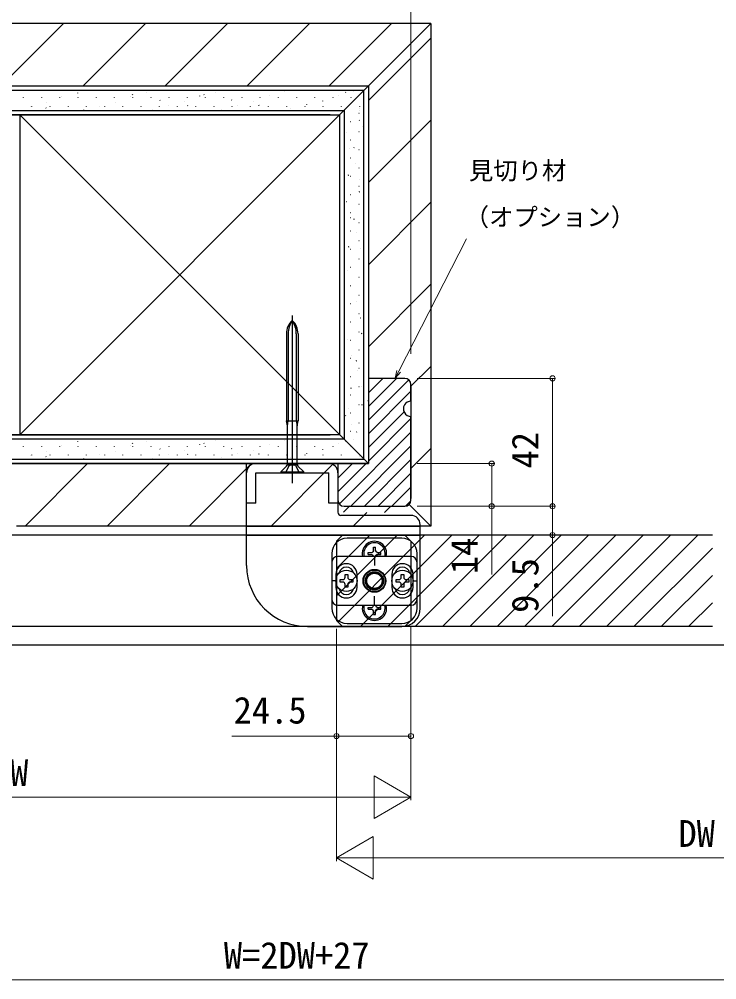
# Model space of a CAD drawing. Units: millimetres, scale not verified. Extents: x -525 to 525, y -784 to 780.
# Drawn here: x 79 to 308.2, y 164.2 to 479.7 of the extents above; entities that cross this region are included whole.
import ezdxf
from ezdxf.enums import TextEntityAlignment as Align

# ---------------------------------------------------------------- set-up
doc = ezdxf.new("R2010")
doc.units = ezdxf.units.MM
doc.header["$LTSCALE"] = 4
for name, color, linetype in [('0-3_YKK_12', 2, 'Continuous'), ('0-4_YKK_13', 4, 'Continuous'), ('0-7_YSS_K', 3, 'Continuous'), ('0-8_YSS_KE', 3, 'Continuous')]:
    doc.layers.add(name, color=color, linetype=linetype)
doc.layers.add('0-5_YKK_D', color=6, linetype='Continuous', lineweight=18)
doc.styles.add('ＭＳ ゴシック', font='')
doc.styles.get('ＭＳ ゴシック').set_extended_font_data('MS Gothic')

msp = doc.modelspace()

# ---------------------------------------------------------------- linework, layer by layer
at = {"layer": '0-3_YKK_12'}
for p, q in [((205.723, 310.243), (-40.277, 310.243)), ((183.223, 308.243), (185.223, 310.243)), ((183.223, 299.254), (194.212, 310.243)), ((183.223, 290.274), (203.192, 310.243)), ((183.507, 308.519), (184.947, 309.959)), ((306.717, 310.244), (185.223, 310.243)), ((205.723, 310.243), (207.723, 308.243)), ((207.223, 305.293), (212.173, 310.243)), ((207.223, 296.313), (221.153, 310.243)), ((207.223, 287.333), (230.133, 310.243)), ((209.113, 280.243), (239.114, 310.244)), ((218.094, 280.243), (248.094, 310.244)), ((227.074, 280.244), (257.074, 310.244)), ((236.054, 280.244), (266.054, 310.244)), ((245.035, 280.244), (275.035, 310.244)), ((254.015, 280.244), (284.015, 310.244)), ((262.995, 280.244), (292.995, 310.244)), ((271.976, 280.244), (301.976, 310.244)), ((183.223, 308.243), (183.223, 282.243)), ((207.723, 308.243), (207.723, 282.243)), ((280.956, 280.244), (306.717, 306.005)), ((183.642, 281.713), (207.223, 305.293)), ((289.936, 280.244), (306.717, 297.025)), ((191.153, 280.243), (207.223, 296.313)), ((200.133, 280.243), (207.223, 287.333)), ((298.917, 280.244), (306.717, 288.044)), ((185.223, 280.243), (183.223, 282.243)), ((205.723, 280.243), (207.723, 282.243)), ((205.723, 280.243), (-40.277, 280.243)), ((306.717, 280.244), (186.223, 280.243)), ((-77.277, 274.239), (435.211, 274.241))]:
    msp.add_line(p, q, dxfattribs=at)
at = {"layer": '0-4_YKK_13'}
for p, q in [((168.723, 382.338), (168.723, 327.278)), ((166.823, 376.359), (166.823, 347.739)), ((167.398, 376.359), (167.398, 347.739)), ((170.048, 376.359), (170.048, 347.739)), ((170.623, 376.359), (170.623, 347.739)), ((166.823, 347.739), (170.623, 347.739)), ((167.11, 346.139), (166.823, 347.739)), ((167.11, 346.139), (167.398, 347.739)), ((167.11, 333.508), (167.11, 346.139)), ((170.335, 333.508), (170.335, 346.139)), ((153.723, 333.739), (156.723, 333.739)), ((153.723, 330.739), (153.723, 333.739)), ((156.723, 333.739), (180.723, 333.739)), ((166.876, 332.943), (164.923, 330.989)), ((167.578, 332.956), (166.473, 330.739)), ((170.335, 333.177), (167.11, 333.177)), ((167.578, 332.956), (168.723, 333.565)), ((169.868, 332.956), (168.723, 333.565)), ((169.868, 332.956), (170.973, 330.739)), ((170.569, 332.943), (172.523, 330.989)), ((183.723, 333.739), (180.723, 333.739)), ((183.723, 333.739), (183.723, 330.739)), ((153.723, 300.239), (153.723, 330.739)), ((156.723, 330.739), (180.723, 330.739)), ((156.723, 320.739), (156.723, 330.739)), ((164.923, 330.989), (172.523, 330.989)), ((172.523, 330.739), (172.523, 330.989)), ((180.723, 320.739), (180.723, 330.739)), ((183.723, 330.739), (183.723, 317.739)), ((156.723, 320.739), (153.723, 320.739)), ((183.723, 320.739), (180.723, 320.739)), ((207.723, 316.739), (184.723, 316.739)), ((153.723, 313.239), (210.723, 313.239)), ((210.723, 286.239), (210.723, 313.739)), ((153.723, 310.239), (210.723, 310.239)), ((204.723, 309.239), (186.723, 309.239)), ((195.423, 306.289), (196.023, 306.289)), ((195.423, 305.139), (195.423, 306.289)), ((196.023, 305.139), (196.023, 306.289)), ((181.723, 304.239), (181.723, 286.239)), ((207.723, 303.243), (183.723, 303.243)), ((193.673, 304.539), (194.823, 304.539)), ((193.673, 303.939), (193.673, 304.539)), ((193.673, 303.939), (194.823, 303.939)), ((194.823, 304.539), (195.203, 304.759)), ((194.823, 303.939), (195.203, 303.72)), ((195.423, 305.139), (195.203, 304.759)), ((195.423, 303.339), (195.203, 303.72)), ((195.423, 303.243), (195.423, 303.339)), ((195.723, 303.243), (195.723, 300.243)), ((196.023, 305.139), (196.242, 304.759)), ((196.023, 303.339), (196.242, 303.72)), ((196.023, 303.243), (196.023, 303.339)), ((196.623, 304.539), (196.242, 304.759)), ((196.623, 303.939), (196.242, 303.72)), ((196.623, 304.539), (197.773, 304.539)), ((196.623, 303.939), (197.773, 303.939)), ((197.773, 303.939), (197.773, 304.539)), ((209.723, 286.239), (209.723, 304.239)), ((181.723, 301.243), (181.723, 289.243)), ((209.723, 289.243), (209.723, 301.243)), ((183.023, 297.343), (183.023, 293.143)), ((186.113, 297.293), (186.933, 297.293)), ((186.113, 296.473), (186.113, 297.293)), ((186.933, 297.293), (186.933, 296.473)), ((190.023, 293.143), (190.023, 297.343)), ((201.423, 297.343), (201.423, 293.143)), ((204.513, 297.293), (205.333, 297.293)), ((204.513, 296.473), (204.513, 297.293)), ((205.333, 297.293), (205.333, 296.473)), ((208.423, 293.143), (208.423, 297.343)), ((183.023, 295.243), (181.723, 295.243)), ((184.473, 295.653), (185.293, 295.653)), ((184.473, 294.833), (184.473, 295.653)), ((185.293, 294.833), (184.473, 294.833)), ((186.113, 293.193), (186.113, 294.013)), ((186.933, 294.013), (186.933, 293.193)), ((187.753, 295.653), (188.573, 295.653)), ((188.573, 294.833), (187.753, 294.833)), ((188.573, 295.653), (188.573, 294.833)), ((202.873, 295.653), (203.693, 295.653)), ((202.873, 294.833), (202.873, 295.653)), ((203.693, 294.833), (202.873, 294.833)), ((204.513, 293.193), (204.513, 294.013)), ((205.333, 294.013), (205.333, 293.193)), ((206.153, 295.653), (206.973, 295.653)), ((206.973, 294.833), (206.153, 294.833)), ((206.973, 295.653), (206.973, 294.833)), ((208.423, 295.243), (209.723, 295.243)), ((186.933, 293.193), (186.113, 293.193)), ((195.723, 287.243), (195.723, 290.243)), ((205.333, 293.193), (204.513, 293.193)), ((183.723, 287.243), (207.723, 287.243)), ((195.423, 287.139), (195.203, 286.759)), ((195.423, 287.139), (195.423, 287.243)), ((196.023, 287.139), (196.023, 287.243)), ((196.023, 287.139), (196.242, 286.759)), ((193.673, 286.539), (194.823, 286.539)), ((193.673, 285.939), (193.673, 286.539)), ((193.673, 285.939), (194.823, 285.939)), ((194.823, 286.539), (195.203, 286.759)), ((194.823, 285.939), (195.203, 285.72)), ((195.423, 285.339), (195.203, 285.72)), ((195.423, 284.189), (195.423, 285.339)), ((196.023, 285.339), (196.242, 285.72)), ((196.623, 286.539), (196.242, 286.759)), ((196.623, 285.939), (196.242, 285.72)), ((196.623, 286.539), (197.773, 286.539)), ((196.623, 285.939), (197.773, 285.939)), ((197.773, 285.939), (197.773, 286.539)), ((186.723, 281.239), (204.723, 281.239)), ((173.723, 280.239), (204.723, 280.239))]:
    msp.add_line(p, q, dxfattribs=at)
for points in [[(170.048, 347.739), (170.335, 346.139), (170.623, 347.739)], [(164.923, 330.989), (164.923, 330.739), (172.523, 330.739)], [(195.423, 284.189), (196.023, 284.189), (196.023, 285.339)]]:
    msp.add_lwpolyline(points, dxfattribs=at)
for centre, radius in [((186.523, 295.243), 3.5), ((195.723, 295.243), 3.75), ((195.723, 295.243), 3.55), ((195.723, 295.243), 3), ((195.723, 295.243), 2.8), ((195.723, 295.243), 2.55), ((195.723, 295.243), 2.5), ((204.923, 295.243), 3.5)]:
    msp.add_circle(centre, radius, dxfattribs=at)
for centre, radius, start, end in [((172.823, 376.359), 6, 133.10467, 180), ((175.302, 376.359), 7.904, 146.3423, 180), ((164.623, 376.359), 6, 0, 46.89533), ((162.144, 376.359), 7.904, 0, 33.6577), ((156.723, 330.739), 3, 90, 180), ((166.31, 333.508), 0.8, 315, 0), ((171.135, 333.508), 0.8, 180, 225), ((180.723, 330.739), 3, 0, 90), ((184.723, 317.739), 1, 180, 270), ((207.723, 313.739), 3, 0, 90), ((186.723, 304.239), 5, 90, 180), ((204.723, 304.239), 5, 0, 90), ((195.723, 304.239), 4, 345.57877, 194.42123), ((195.723, 304.239), 3.5, 343.46344, 196.53656), ((183.723, 301.243), 2, 90, 180), ((207.723, 301.243), 2, 0, 90), ((173.723, 300.239), 20, 180, 270), ((186.523, 297.343), 3.5, 0, 180), ((186.523, 297.343), 2.4, 11.90823, 168.09177), ((204.923, 297.343), 3.5, 0, 180), ((204.923, 297.343), 2.4, 11.90823, 168.09177), ((185.293, 296.473), 0.82, 270, 0), ((185.293, 294.013), 0.82, 0, 90), ((187.753, 296.473), 0.82, 180, 270), ((187.753, 294.013), 0.82, 90, 180), ((203.693, 296.473), 0.82, 270, 0), ((203.693, 294.013), 0.82, 0, 90), ((206.153, 296.473), 0.82, 180, 270), ((206.153, 294.013), 0.82, 90, 180), ((186.523, 293.143), 3.5, 180, 0), ((186.523, 293.143), 2.4, 191.9116, 348.0884), ((204.923, 293.143), 3.5, 180, 0), ((204.923, 293.143), 2.4, 191.9116, 348.0884), ((183.723, 289.243), 2, 180, 270), ((195.723, 286.239), 4, 165.46619, 14.53381), ((195.723, 286.239), 3.5, 163.33344, 16.66656), ((207.723, 289.243), 2, 270, 0), ((186.723, 286.239), 5, 180, 270), ((204.723, 286.239), 6, 270, 0), ((204.723, 286.239), 5, 270, 0)]:
    msp.add_arc(centre, radius, start, end, dxfattribs=at)
at = {"layer": '0-5_YKK_D'}
for p, q in [((207.723, 369.739), (207.723, 519.239)), ((209.723, 361.739), (255.223, 361.739)), ((254.223, 361.739), (254.223, 319.739)), ((209.723, 333.739), (235.223, 333.739)), ((209.723, 319.739), (235.223, 319.739)), ((209.723, 319.739), (255.223, 319.739)), ((209.723, 319.739), (255.223, 319.739)), ((209.723, 310.243), (255.223, 310.243)), ((183.223, 279.445), (183.223, 243.24)), ((207.723, 280.065), (207.723, 243.24)), ((183.223, 274.445), (183.222, 203.24)), ((207.723, 268.24), (207.723, 223.24)), ((207.723, 224.24), (195.598, 231.24)), ((195.598, 231.24), (195.598, 217.24)), ((-28.277, 224.24), (193.723, 224.24)), ((207.723, 224.24), (183.474, 224.24)), ((207.723, 224.24), (195.598, 217.24)), ((183.222, 204.24), (195.346, 211.24)), ((195.346, 197.24), (195.346, 211.24)), ((183.222, 204.24), (195.346, 197.24)), ((183.222, 204.24), (207.471, 204.24)), ((419.211, 204.238), (197.222, 204.24)), ((-63.277, 164.239), (435.711, 164.239))]:
    msp.add_line(p, q, dxfattribs=at)
for points in [[(202.54, 361.767), (203.7, 364.038), (225.944, 407.561)], [(204.309, 363.727), (202.54, 361.767), (203.092, 364.349)], [(234.223, 333.739), (234.223, 319.739), (234.223, 297.271)], [(254.223, 319.739), (254.223, 310.243), (254.223, 283.684)], [(207.723, 244.24), (183.223, 244.24), (148.868, 244.24)]]:
    msp.add_lwpolyline(points, dxfattribs=at)
for centre in [(254.223, 361.739), (234.223, 333.739), (234.223, 319.739), (254.223, 319.739), (254.223, 319.739), (254.223, 310.243), (183.223, 244.24), (207.723, 244.24)]:
    msp.add_circle(centre, 0.85, dxfattribs=at)
at = {"layer": '0-7_YSS_K'}
for p, q in [((214.223, 478.239), (-111.366, 478.239)), ((73.076, 457.739), (93.576, 478.239)), ((100.017, 457.739), (120.517, 478.239)), ((126.958, 457.739), (147.458, 478.239)), ((153.898, 457.739), (174.398, 478.239)), ((180.839, 457.739), (201.339, 478.239)), ((214.223, 478.239), (214.223, 313.239)), ((193.723, 452.938), (214.223, 473.438)), ((32.223, 457.739), (193.723, 457.739)), ((192.223, 456.239), (-111.366, 456.239)), ((98.302, 455.43), (98.295, 455.449)), ((115.751, 454.292), (115.744, 454.31)), ((116.377, 454.733), (116.266, 454.9)), ((120.975, 455.584), (120.969, 455.602)), ((138.424, 454.445), (138.418, 454.464)), ((139.836, 454.805), (139.726, 454.972)), ((143.649, 455.737), (143.642, 455.756)), ((161.098, 454.598), (161.091, 454.617)), ((166.322, 455.89), (166.315, 455.909)), ((183.771, 454.752), (183.764, 454.77)), ((186.346, 455.566), (186.236, 455.733)), ((188.995, 456.044), (188.989, 456.062)), ((192.223, 335.239), (192.223, 456.239)), ((80.479, 453.901), (80.479, 454.001)), ((83.229, 451.051), (83.229, 451.151)), ((86.459, 453.901), (86.459, 454.001)), ((88.087, 452.186), (88.08, 452.205)), ((89.209, 451.051), (89.209, 451.151)), ((92.439, 453.901), (92.439, 454.001)), ((93.078, 454.138), (93.071, 454.157)), ((95.189, 451.051), (95.189, 451.151)), ((98.419, 453.901), (98.419, 454.001)), ((101.169, 451.051), (101.169, 451.151)), ((104.399, 453.901), (104.399, 454.001)), ((105.503, 451.142), (105.496, 451.161)), ((107.149, 451.051), (107.149, 451.151)), ((110.379, 453.901), (110.379, 454.001)), ((110.76, 452.34), (110.754, 452.359)), ((113.129, 451.051), (113.129, 451.151)), ((116.359, 453.901), (116.359, 454.001)), ((119.109, 451.051), (119.109, 451.151)), ((122.339, 453.901), (122.339, 454.001)), ((125.089, 451.051), (125.089, 451.151)), ((125.383, 452.964), (125.273, 453.131)), ((128.176, 451.295), (128.169, 451.314)), ((128.319, 453.901), (128.319, 454.001)), ((131.069, 451.051), (131.069, 451.151)), ((133.434, 452.493), (133.427, 452.512)), ((134.39, 451.195), (134.279, 451.362)), ((134.299, 453.901), (134.299, 454.001)), ((137.049, 451.051), (137.049, 451.151)), ((140.279, 453.901), (140.279, 454.001)), ((143.029, 451.051), (143.029, 451.151)), ((146.259, 453.901), (146.259, 454.001)), ((148.842, 453.036), (148.732, 453.203)), ((149.009, 451.051), (149.009, 451.151)), ((150.849, 451.449), (150.843, 451.467)), ((152.239, 453.901), (152.239, 454.001)), ((154.989, 451.051), (154.989, 451.151)), ((156.107, 452.646), (156.1, 452.665)), ((157.849, 451.267), (157.738, 451.434)), ((158.219, 453.901), (158.219, 454.001)), ((160.969, 451.051), (160.969, 451.151)), ((164.199, 453.901), (164.199, 454.001)), ((166.949, 451.051), (166.949, 451.151)), ((170.179, 453.901), (170.179, 454.001)), ((172.929, 451.051), (172.929, 451.151)), ((173.523, 451.602), (173.516, 451.621)), ((176.159, 453.901), (176.159, 454.001)), ((178.78, 452.8), (178.774, 452.818)), ((178.909, 451.051), (178.909, 451.151)), ((182.139, 453.901), (182.139, 454.001)), ((184.889, 451.051), (184.889, 451.151)), ((188.119, 453.901), (188.119, 454.001)), ((190.869, 451.051), (190.869, 451.151)), ((-111.366, 449.739), (185.723, 449.739)), ((-111.366, 448.239), (171.334, 448.239)), ((181.223, 448.239), (-111.366, 448.239)), ((79.223, 448.239), (193.723, 333.739)), ((79.223, 448.239), (79.223, 343.239)), ((82.829, 450.989), (82.823, 451.007)), ((87.88, 450.434), (87.769, 450.601)), ((100.278, 449.85), (100.272, 449.869)), ((122.952, 450.003), (122.945, 450.022)), ((145.625, 450.156), (145.618, 450.175)), ((168.298, 450.31), (168.292, 450.329)), ((185.723, 449.739), (185.723, 341.739)), ((190.572, 448.809), (190.672, 448.809)), ((190.722, 449.666), (190.741, 449.672)), ((190.972, 450.463), (190.965, 450.482)), ((187.722, 446.059), (187.822, 446.059)), ((190.675, 446.445), (190.842, 446.555)), ((193.723, 425.997), (214.223, 446.497)), ((186.434, 442.465), (186.453, 442.472)), ((190.572, 442.829), (190.672, 442.829)), ((191.92, 444.408), (191.939, 444.414)), ((187.722, 440.079), (187.822, 440.079)), ((187.632, 437.207), (187.651, 437.214)), ((188.906, 437.438), (189.073, 437.549)), ((190.572, 436.849), (190.672, 436.849)), ((187.722, 434.099), (187.822, 434.099)), ((189.584, 432.217), (189.603, 432.223)), ((190.572, 430.869), (190.672, 430.869)), ((187.137, 428.432), (187.304, 428.542)), ((187.722, 428.119), (187.822, 428.119)), ((190.876, 426.992), (190.895, 426.999)), ((190.572, 424.889), (190.672, 424.889)), ((190.747, 422.985), (190.914, 423.096)), ((186.587, 419.792), (186.606, 419.798)), ((187.722, 422.139), (187.822, 422.139)), ((192.073, 421.734), (192.092, 421.741)), ((193.723, 399.057), (214.223, 419.557)), ((190.572, 418.909), (190.672, 418.909)), ((187.722, 416.159), (187.822, 416.159)), ((187.785, 414.534), (187.804, 414.541)), ((188.978, 413.979), (189.145, 414.089)), ((187.722, 410.179), (187.822, 410.179)), ((190.572, 412.929), (190.672, 412.929)), ((189.737, 409.543), (189.756, 409.55)), ((190.572, 406.949), (190.672, 406.949)), ((187.209, 404.973), (187.376, 405.083)), ((187.722, 404.199), (187.822, 404.199)), ((191.029, 404.319), (191.048, 404.326)), ((190.572, 400.969), (190.672, 400.969)), ((187.722, 398.219), (187.822, 398.219)), ((186.741, 397.118), (186.759, 397.125)), ((190.572, 394.989), (190.672, 394.989)), ((187.722, 392.239), (187.822, 392.239)), ((187.938, 391.861), (187.957, 391.867)), ((193.723, 372.116), (214.223, 392.616)), ((190.572, 389.009), (190.672, 389.009)), ((187.722, 386.259), (187.822, 386.259)), ((189.89, 386.87), (189.909, 386.877)), ((190.572, 383.029), (190.672, 383.029)), ((187.722, 380.279), (187.822, 380.279)), ((191.182, 381.646), (191.201, 381.652)), ((190.572, 377.049), (190.672, 377.049)), ((191.508, 376.475), (191.675, 376.586)), ((186.894, 374.445), (186.913, 374.452)), ((187.722, 374.299), (187.822, 374.299)), ((188.092, 369.187), (188.111, 369.194)), ((190.572, 371.069), (190.672, 371.069)), ((187.722, 368.319), (187.822, 368.319)), ((189.739, 367.469), (189.906, 367.579)), ((190.044, 364.197), (190.062, 364.203)), ((190.572, 365.089), (190.672, 365.089)), ((207.697, 359.149), (214.223, 365.675)), ((187.722, 362.339), (187.822, 362.339)), ((193.723, 361.448), (194.014, 361.739)), ((193.723, 356.958), (198.505, 361.739)), ((193.723, 352.468), (202.995, 361.739)), ((193.723, 347.977), (207.013, 361.268)), ((185.755, 356.996), (185.774, 357.003)), ((187.97, 358.463), (188.137, 358.573)), ((190.572, 359.109), (190.672, 359.109)), ((191.336, 358.972), (191.354, 358.979)), ((193.723, 343.487), (207.723, 357.487)), ((207.723, 359.239), (207.723, 322.239)), ((187.722, 356.359), (187.822, 356.359)), ((187.047, 351.772), (187.066, 351.778)), ((187.722, 350.379), (187.822, 350.379)), ((190.572, 353.129), (190.672, 353.129)), ((191.58, 353.016), (191.747, 353.127)), ((193.723, 338.997), (205.442, 350.716)), ((186.201, 349.456), (186.368, 349.567)), ((190.572, 347.149), (190.672, 347.149)), ((193.723, 334.507), (207.723, 348.507)), ((184.177, 320.471), (207.723, 344.017)), ((187.722, 344.399), (187.822, 344.399)), ((188.245, 346.514), (188.264, 346.521)), ((189.811, 344.01), (189.978, 344.12)), ((-111.366, 343.239), (181.223, 343.239)), ((185.723, 341.739), (-111.366, 341.739)), ((98.302, 340.93), (98.295, 340.949)), ((120.975, 341.084), (120.969, 341.102)), ((143.649, 341.237), (143.642, 341.256)), ((166.322, 341.39), (166.315, 341.409)), ((186.346, 341.066), (186.236, 341.233)), ((188.995, 341.544), (188.989, 341.562)), ((80.479, 339.401), (80.479, 339.501)), ((86.459, 339.401), (86.459, 339.501)), ((88.087, 337.686), (88.08, 337.705)), ((92.439, 339.401), (92.439, 339.501)), ((93.078, 339.638), (93.071, 339.657)), ((98.419, 339.401), (98.419, 339.501)), ((104.399, 339.401), (104.399, 339.501)), ((110.379, 339.401), (110.379, 339.501)), ((110.76, 337.84), (110.754, 337.859)), ((115.751, 339.792), (115.744, 339.81)), ((116.377, 340.233), (116.266, 340.4)), ((116.359, 339.401), (116.359, 339.501)), ((122.339, 339.401), (122.339, 339.501)), ((125.383, 338.464), (125.273, 338.631)), ((128.319, 339.401), (128.319, 339.501)), ((133.434, 337.993), (133.427, 338.012)), ((134.299, 339.401), (134.299, 339.501)), ((138.424, 339.945), (138.418, 339.964)), ((139.836, 340.305), (139.726, 340.472)), ((140.279, 339.401), (140.279, 339.501)), ((146.259, 339.401), (146.259, 339.501)), ((148.842, 338.536), (148.732, 338.703)), ((152.239, 339.401), (152.239, 339.501)), ((156.107, 338.146), (156.1, 338.165)), ((158.219, 339.401), (158.219, 339.501)), ((161.098, 340.098), (161.091, 340.117)), ((164.199, 339.401), (164.199, 339.501)), ((170.179, 339.401), (170.179, 339.501)), ((176.159, 339.401), (176.159, 339.501)), ((178.78, 338.3), (178.774, 338.318)), ((182.139, 339.401), (182.139, 339.501)), ((183.771, 340.252), (183.764, 340.27)), ((187.935, 319.739), (207.723, 339.527)), ((188.119, 339.401), (188.119, 339.501)), ((207.752, 332.264), (214.223, 338.734)), ((-111.366, 335.239), (192.223, 335.239)), ((82.829, 336.489), (82.823, 336.507)), ((83.229, 336.551), (83.229, 336.651)), ((87.88, 335.934), (87.769, 336.101)), ((89.209, 336.551), (89.209, 336.651)), ((95.189, 336.551), (95.189, 336.651)), ((100.278, 335.35), (100.272, 335.369)), ((101.169, 336.551), (101.169, 336.651)), ((105.503, 336.642), (105.496, 336.661)), ((107.149, 336.551), (107.149, 336.651)), ((113.129, 336.551), (113.129, 336.651)), ((119.109, 336.551), (119.109, 336.651)), ((122.952, 335.503), (122.945, 335.522)), ((125.089, 336.551), (125.089, 336.651)), ((128.176, 336.795), (128.169, 336.814)), ((131.069, 336.551), (131.069, 336.651)), ((134.39, 336.695), (134.279, 336.862)), ((137.049, 336.551), (137.049, 336.651)), ((143.029, 336.551), (143.029, 336.651)), ((145.625, 335.656), (145.618, 335.675)), ((149.009, 336.551), (149.009, 336.651)), ((150.849, 336.949), (150.843, 336.967)), ((154.989, 336.551), (154.989, 336.651)), ((157.849, 336.767), (157.738, 336.934)), ((160.969, 336.551), (160.969, 336.651)), ((166.949, 336.551), (166.949, 336.651)), ((168.298, 335.81), (168.292, 335.829)), ((172.929, 336.551), (172.929, 336.651)), ((173.523, 337.102), (173.516, 337.121)), ((178.909, 336.551), (178.909, 336.651)), ((184.889, 336.551), (184.889, 336.651)), ((190.869, 336.551), (190.869, 336.651)), ((190.972, 335.963), (190.965, 335.982)), ((192.426, 319.739), (207.723, 335.037)), ((-111.366, 333.739), (193.723, 333.739)), ((193.723, 333.739), (32.223, 333.739)), ((80.965, 313.239), (101.465, 333.739)), ((107.906, 313.239), (128.406, 333.739)), ((134.846, 313.239), (155.346, 333.739)), ((161.787, 313.239), (182.287, 333.739)), ((183.723, 333.487), (183.975, 333.739)), ((183.723, 328.997), (188.465, 333.739)), ((183.723, 324.507), (192.955, 333.739)), ((183.723, 329.335), (183.723, 329.335)), ((196.916, 319.739), (207.723, 330.547)), ((201.406, 319.739), (207.723, 326.056)), ((185.597, 317.739), (187.677, 319.82)), ((199.065, 317.737), (201.012, 319.684)), ((205.904, 319.748), (207.714, 321.558)), ((207.137, 320.325), (214.223, 313.239)), ((188.728, 313.239), (193.169, 317.681)), ((214.223, 313.239), (78.126, 313.239))]:
    msp.add_line(p, q, dxfattribs=at)
for points in [[(214.223, 478.239), (193.723, 457.739), (79.223, 343.239)], [(-111.366, 457.739), (193.723, 457.739), (193.723, 333.739), (-111.366, 333.739)], [(79.223, 448.239), (184.223, 448.239), (184.223, 343.239), (-111.366, 343.239)]]:
    msp.add_lwpolyline(points, dxfattribs=at)
at = {"layer": '0-8_YSS_KE'}
for p, q in [((205.723, 361.739), (193.723, 361.739)), ((207.723, 354.239), (207.723, 359.739)), ((193.523, 354.439), (193.723, 354.439)), ((207.723, 321.739), (207.723, 349.239)), ((185.723, 319.739), (205.723, 319.739))]:
    msp.add_line(p, q, dxfattribs=at)
msp.add_lwpolyline([(193.723, 361.739), (193.723, 333.739), (183.723, 333.739), (183.723, 321.739)], dxfattribs=at)
for centre, radius, start, end in [((205.723, 359.739), 2, 0.00001, 89.99999), ((207.723, 351.739), 2.5, 89.99999, 270.00001), ((185.723, 321.739), 2, 180.00001, 269.99999), ((205.723, 321.739), 2, 270.00001, 359.99999)]:
    msp.add_arc(centre, radius, start, end, dxfattribs=at)

# ---------------------------------------------------------------- texts
at = {"layer": '0-5_YKK_D', "style": 'ＭＳ ゴシック'}
for s, height, p in [('見切り材', 5.865, (226.763, 425.258)), ('（オプション）', 5.865, (225.353, 410.015)), ('24.5', 8.798, (149.482, 245.74)), ('DW', 8.798, (70.075, 225.24)), ('W=2DW+27', 8.798, (146.263, 165.239))]:
    msp.add_text(s, height=height, dxfattribs=at).set_placement(p, align=Align.BOTTOM_LEFT)
for s, rotation, p in [('42', 90, (252.223, 332.149)), ('14', 90, (232.223, 297.43)), ('9.5', 90, (252.223, 284.73)), ('DW', 359.999, (295.569, 205.239))]:
    msp.add_text(s, height=8.798, rotation=rotation, dxfattribs=at).set_placement(p, align=Align.BOTTOM_LEFT)

doc.saveas('drawing.dxf')
